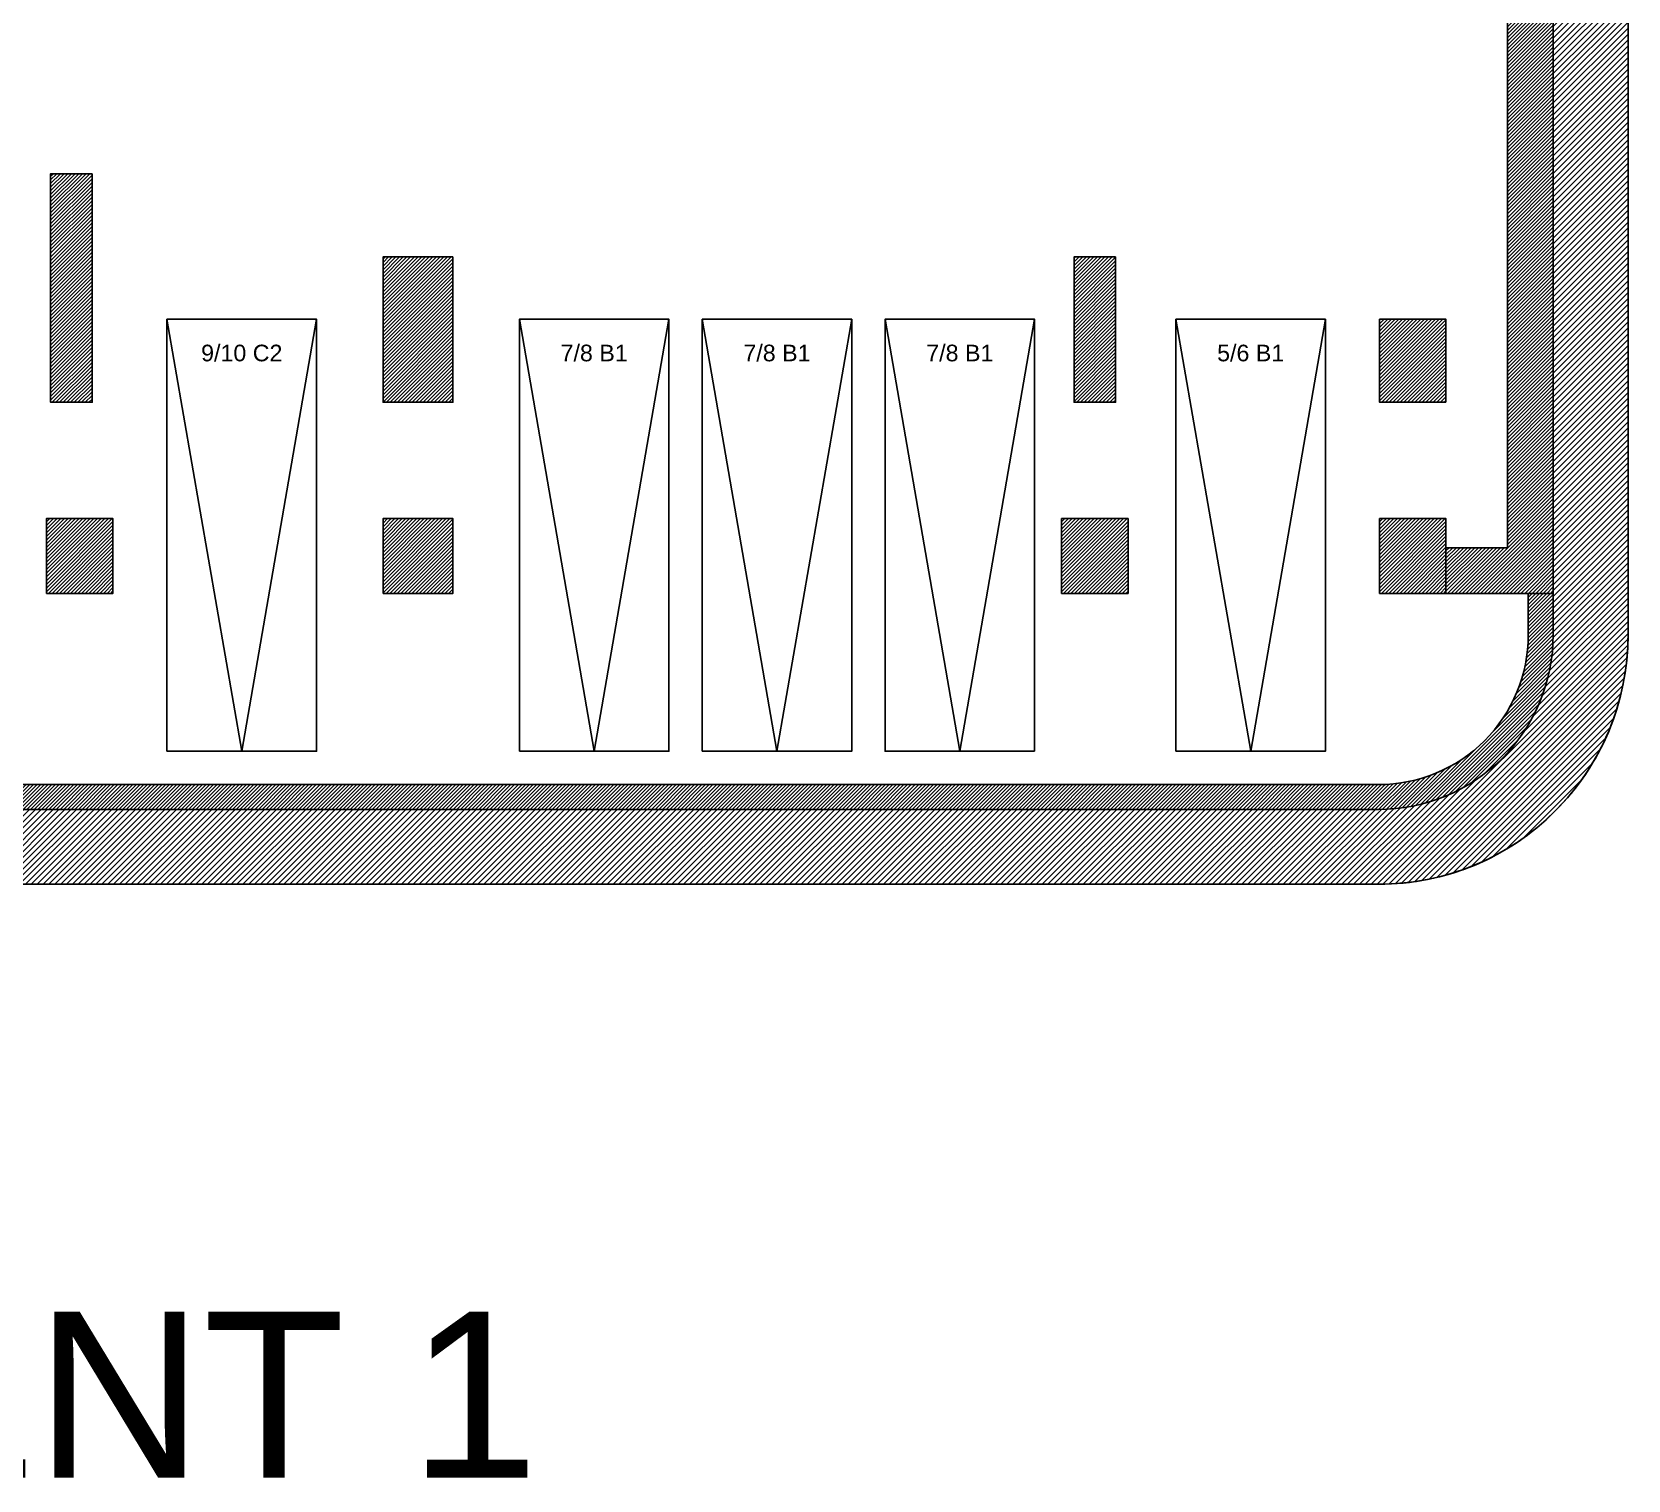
# Model space of a CAD drawing. Header units: inches. Extents: x -0.3 to 44.3, y -7.2 to 59.4.
# Drawn here: x 22.7 to 41.91, y -7.17 to 10.26 of the extents above; entities that cross this region are included whole.
import ezdxf
from ezdxf.enums import TextEntityAlignment as Align

# ---------------------------------------------------------------- set-up
doc = ezdxf.new("R2010")
doc.units = ezdxf.units.IN
doc.header["$MEASUREMENT"] = 0
for name, color, linetype in [('A-AREAS', 6, 'CONTINUOUS'), ('A-FURNITURE', 30, 'CONTINUOUS'), ('A-HATCH-CONC', 8, 'CONTINUOUS'), ('A-PARK-TXT', 3, 'CONTINUOUS'), ('N-PLOT', 5, 'CONTINUOUS'), ('Parcelle$0$N-PLOT', 5, 'CONTINUOUS'), ('S-BASEMENT 1$0$A-STR BASEMENT 1', 2, 'CONTINUOUS'), ('S-BASEMENT 1$0$A-STR BASEMENT TF', 2, 'CONTINUOUS'), ('S-SLAB LIMIT B1', 2, 'CONTINUOUS')]:
    doc.layers.add(name, color=color, linetype=linetype)
doc.styles.add('Arial', font='ARIAL.TTF', dxfattribs={"height": 0.2})
doc.styles.add('S-BASEMENT 1$0$STYLE1', font='ARIAL.TTF')
pattern_1 = [(45, (8.844835974741727e-11, -4.740030590255628e-11), (-0.02209708691207961, 0.02209708691207961), [])]
pattern_2 = [(45, (-338376.5467316852, -23743.37171616474), (-0.02209708691207961, 0.02209708691207961), [])]

msp = doc.modelspace()

# ---------------------------------------------------------------- hatches: boundary and pattern name
at = {"layer": 'A-HATCH-CONC'}
h = msp.add_hatch(dxfattribs=at)
h.set_pattern_fill('ANSI31', color=256, scale=0.4, style=0)
h.set_pattern_definition([(45, (-338376.5467316852, -23743.37171616474), (-0.03535533905932738, 0.03535533905932738), [])])
edge = h.paths.add_edge_path()
edge.add_line((0.07836835849028034, 0.8999999999508717), (0.07836835848047485, -4.742872761198669e-11))
edge.add_line((0.07836835848050328, -4.740030590255628e-11), (38.90836835876812, -5.1038284709648e-11))
edge.add_arc((38.90836835876837, 2.999999999948621), 2.999999999999647, 269.9999999999946, 360.0000000000002)
edge.add_line((41.90836835876803, 2.999999999948621), (41.90836835876803, 24.35499999915493))
edge.add_line((41.90836835876803, 24.35499999915493), (41.00836835879849, 24.35499999915505))
edge.add_line((41.00836835879849, 24.35499999915505), (41.00792271396918, 2.956739051232212))
edge.add_arc((38.90836835879881, 2.999999999948621), 2.099999999999656, 273.7018417556351, 358.8195975578997, ccw=False)
edge.add_line((39.04395356922583, 0.9043815588405621), (0.07836835849028034, 0.8999999999508717))
h = msp.add_hatch(dxfattribs=at)
h.set_pattern_fill('ANSI31', color=256, scale=0.25, style=0)
h.set_pattern_definition(pattern_2)
h.paths.add_polyline_path([(41.00836835880219, 12.8499999992136), (40.45836835934526, 12.8499999992136), (40.45836836018483, 4.049999999221662), (39.71836835888209, 4.049999999221662), (39.71836835888209, 3.499999999153665), (40.70836835884606, 3.499999999244615), (41.00836835879866, 3.499999999242625)])
h.paths.add_polyline_path([(41.00836835880435, 18.59999999927181), (40.70836835877148, 18.59999999927181), (40.70836835877148, 18.29999999920694), (40.45836835882531, 18.29999999921163), (40.45836835934526, 12.8499999992136), (41.00836835880219, 12.8499999992136)])
h.paths.add_polyline_path([(41.00836835880492, 20.1565812540695), (40.70836835878956, 20.1565812540695), (40.70836835878933, 18.59999999927181), (41.00836835880435, 18.59999999927181)])
h.paths.add_polyline_path([(41.0083683588058, 22.49999999922674), (40.70836835878993, 22.49999999922679), (40.70836835878956, 20.1565812540695), (41.00836835880494, 20.1565812540695)])
h.paths.add_polyline_path([(41.00836835880582, 22.53999999922605), (40.70836835878993, 22.53999999922599), (40.70836835878993, 22.49999999922679), (41.0083683588058, 22.49999999922674)])
h = msp.add_hatch(dxfattribs=at)
h.set_pattern_fill('ANSI31', color=256, scale=0.25, style=0)
h.set_pattern_definition(pattern_1)
h.paths.add_polyline_path([(23.42836835883827, 8.549999999221718), (22.92836835883827, 8.549999999221718), (22.92836835872245, 5.799999998860137), (23.42836835872245, 5.799999998860137)])
h = msp.add_hatch(dxfattribs=at)
h.set_pattern_fill('ANSI31', color=256, scale=0.25, style=0)
h.set_pattern_definition(pattern_1)
h.paths.add_polyline_path([(27.76836835992012, 7.549999998952622), (26.92836835992631, 7.549999998933352), (26.92836835983135, 5.799999998889298), (27.76836835982513, 5.799999998888218)])
h = msp.add_hatch(dxfattribs=at)
h.set_pattern_fill('ANSI31', color=256, scale=0.25, style=0)
h.set_pattern_definition(pattern_1)
h.paths.add_polyline_path([(35.74336835859228, 7.549999998924143), (35.24336835859228, 7.549999998924143), (35.24336835849732, 5.799999998859739), (35.74336835849732, 5.799999998859739)])
h = msp.add_hatch(dxfattribs=at)
h.set_pattern_fill('ANSI31', color=256, scale=0.25, style=0)
h.set_pattern_definition(pattern_1)
h.paths.add_polyline_path([(39.71836835888212, 6.799999998860478), (38.91836835889376, 6.799999998860478), (38.91836835889376, 5.799999998859739), (39.71836835888212, 5.799999998859739)])
h = msp.add_hatch(dxfattribs=at)
h.set_pattern_fill('ANSI31', color=256, scale=0.25, style=0)
h.set_pattern_definition([(45, (-338392.5867316853, -23743.37171616455), (-0.02209708691207961, 0.02209708691207961), [])])
h.paths.add_polyline_path([(23.67836835878583, 4.399999999319398), (23.27836835880348, 4.399999999319398), (23.27836835880797, 3.49999999932016), (23.67836835880905, 3.49999999932016)])
h.paths.add_polyline_path([(23.27836835880348, 4.399999999319398), (22.87836835879747, 4.399999999319398), (22.87836835882069, 3.49999999932016), (23.27836835880797, 3.49999999932016)])
h = msp.add_hatch(dxfattribs=at)
h.set_pattern_fill('ANSI31', color=256, scale=0.25, style=0)
h.set_pattern_definition(pattern_2)
h.paths.add_polyline_path([(27.76836835988419, 4.399999999175527), (26.92836835989584, 4.399999999175527), (26.92836835989587, 3.499999999227789), (27.76836835988422, 3.499999999227789)])
h = msp.add_hatch(dxfattribs=at)
h.set_pattern_fill('ANSI31', color=256, scale=0.25, style=0)
h.set_pattern_definition([(45, (-338380.3717316857, -23743.37171616464), (-0.02209708691207961, 0.02209708691207961), [])])
h.paths.add_polyline_path([(35.89336835842337, 4.39999999922771), (35.49336835844105, 4.39999999922771), (35.49336835844554, 3.499999999228415), (35.89336835844662, 3.499999999228415)])
h.paths.add_polyline_path([(35.49336835844105, 4.39999999922771), (35.09336835843504, 4.39999999922771), (35.09336835845826, 3.499999999228415), (35.49336835844554, 3.499999999228415)])
h = msp.add_hatch(dxfattribs=at)
h.set_pattern_fill('ANSI31', color=256, scale=0.25, style=0)
h.set_pattern_definition(pattern_2)
h.paths.add_polyline_path([(39.71836835887385, 4.399999999123061), (39.31836835889152, 4.399999999123061), (39.31836835889601, 3.499999999123823), (39.7183683588971, 3.499999999123823)])
h.paths.add_polyline_path([(39.31836835889152, 4.399999999123061), (38.91836835888552, 4.399999999123061), (38.91836835890874, 3.499999999123823), (39.31836835889601, 3.499999999123823)])
h = msp.add_hatch(dxfattribs=at)
h.set_pattern_fill('ANSI31', color=256, scale=0.25, style=0)
h.set_pattern_definition(pattern_1)
h.paths.add_polyline_path([(41.00836835879849, 2.999999999948621), (41.00836835879849, 3.499999999244615), (40.70836835878691, 3.499999999244615), (40.70836835878683, 2.999999999948962, -0.4142135623731759), (38.90836835879847, 1.199999999949689), (11.6283683588876, 1.199999999952304), (11.62836835888754, 0.899999999952918), (38.90836835879864, 0.899999999948939, 0.4142135623731221)])

# ---------------------------------------------------------------- linework, layer by layer
at = {"layer": 'A-AREAS'}
msp.add_lwpolyline([(38.90836838752261, 7.993605777301127e-15, 0.4142135623732895), (41.90836835867958, 2.999999971154472), (41.90836835868402, 55.45463095832147, 0.4229554031597012), (38.8191195287553, 58.45330310553619), (0.0783683583465491, 57.30027051577617), (0.07836835841840895, 26.55961406510005), (0.3783683588029882, 26.55961406509919), (0.3783683588029882, 36.40000000087571), (6.03161620370326, 36.4000000008619), (11.578368358549, 31.93929400898852), (11.57836835854175, 28.84999999926513), (15.37836835851127, 28.84999999926544), (15.37836835869101, 22.49999999919154), (11.57836835872149, 22.49999999919292), (11.57836835845083, 18.59999999930737), (0.3783683588029865, 18.59999999930735), (0.3783683588029874, 26.55961406509919), (0.07836835841840983, 26.55961406510006), (0.0783683584804935, 2.91056068135731e-11)], format="xyb", close=True, dxfattribs=at)
at = {"layer": 'A-FURNITURE'}
for points in [[(24.32836835880994, 1.599999999980248), (26.1283683587983, 1.599999999980248), (26.1283683587983, 6.799999999980976), (24.32836835880994, 6.799999999980976)], [(28.56836836124535, 1.599999999980248), (30.36836836123371, 1.599999999980248), (30.36836836123371, 6.799999999980976), (28.56836836124535, 6.799999999980976)], [(30.76836836125699, 1.599999999980248), (32.56836836124535, 1.599999999980248), (32.56836836124535, 6.799999999980976), (30.76836836125699, 6.799999999980976)], [(34.76836836119878, 1.599999999965696), (32.96836836121042, 1.599999999972972), (32.96836836126863, 6.7999999999737), (34.76836836125699, 6.799999999962786)], [(36.46836836016976, 1.599999998888855), (38.26836836015812, 1.599999998888855), (38.26836836015812, 6.799999998889582), (36.46836836016976, 6.799999998889582)]]:
    msp.add_lwpolyline(points, close=True, dxfattribs=at)
for points in [[(24.32836835880994, 6.799999999939992), (25.22836835880412, 1.599999999939264), (26.1283683587983, 6.799999999939992)], [(28.56836836124535, 6.799999999939992), (29.46836836123953, 1.599999999939264), (30.36836836123371, 6.799999999939992)], [(30.76836836125699, 6.799999999939992), (31.66836836125117, 1.599999999939264), (32.56836836124535, 6.799999999939992)], [(32.9683683608487, 6.799999999932716), (33.86836836084288, 1.599999999931988), (34.76836836083706, 6.799999999932716)], [(36.46836836016269, 6.799999998848598), (37.36836836015686, 1.599999998847871), (38.26836836015104, 6.799999998848598)]]:
    msp.add_lwpolyline(points, dxfattribs=at)
at = {"layer": 'A-HATCH-CONC'}
msp.add_lwpolyline([(40.70836835884606, 3.499999999244615), (41.00836835879849, 3.499999999244615)], dxfattribs=at)
at = {"layer": 'N-PLOT'}
msp.add_lwpolyline([(8.844835974741727e-11, -1.829647544582258e-11), (38.90836835876803, -2.193445425291429e-11, 0.4142135595572963), (41.90836835876803, 2.99999997113617), (41.90836835876803, 55.45463095832373, 0.4229554031598883), (38.81911952889755, 58.45330310551788), (8.844835974741727e-11, 57.29793805524594)], format="xyb", close=True, dxfattribs=at)
at = {"layer": 'Parcelle$0$N-PLOT'}
msp.add_lwpolyline([(9.28821464185603e-11, -4.740030590255628e-11), (38.90836835877246, -4.740030590255628e-11, 0.4142135595572963), (41.90836835877246, 2.999999971110704), (41.90836835877246, 55.45463095829462, 0.4229554031598883), (38.81911952884377, 58.45330310548878), (9.28821464185603e-11, 57.29793805521684)], format="xyb", close=True, dxfattribs=at)
at = {"layer": 'S-BASEMENT 1$0$A-STR BASEMENT 1'}
for p, q in [((40.70836835878684, 2.999999999948962), (40.70836835878692, 3.499999999244628)), ((0.4781691886533475, 1.19999999995297), (38.90836835879848, 1.199999999949689))]:
    msp.add_line(p, q, dxfattribs=at)
msp.add_lwpolyline([(41.00836835881128, 24.88508865986559), (41.00836835879849, 2.999999999948621, -0.4142135623731217), (38.90836835879864, 0.8999999999489616), (0.07836835849029827, 0.8999999999508973), (0.07836835848049467, -4.740741132991388e-11), (38.90836835876803, -5.1038284709648e-11, 0.4142135623731283), (41.90836835876803, 2.999999999948622), (41.90836835878082, 24.88508865986543), (41.00836835881128, 24.88508865986559)], format="xyb", close=True, dxfattribs=at)
msp.add_lwpolyline([(40.70836835882531, 18.29999999920693), (40.70836835882531, 18.2999999992365), (40.45836835882531, 18.29999999923575), (40.45836836018485, 4.049999999221648), (40.45836836018485, 4.049999999221648), (39.7183683589718, 4.049999999221648), (39.7183683589718, 3.499999999153666), (40.70836835884607, 3.499999999244615)], dxfattribs=at)
for points in [[(23.42836835883829, 8.54999999922172), (22.92836835883829, 8.549999999221722), (22.92836835872247, 5.799999998860129), (23.42836835872247, 5.799999998860129)], [(27.76836835992011, 7.549999998952606), (26.92836835992633, 7.549999998933349), (26.92836835983138, 5.799999998889321), (27.76836835982515, 5.799999998888227)], [(35.74336835859229, 7.549999998924125), (35.24336835859229, 7.549999998924125), (35.24336835849734, 5.799999998859747), (35.74336835849734, 5.799999998859747)], [(39.71836835888212, 5.799999998859751), (38.91836835889376, 5.79999999885975), (38.91836835889376, 6.799999998860478), (39.71836835888211, 6.799999998860478)], [(22.87836835877653, 3.499999999308558), (23.67836835876489, 3.499999999308558), (23.67836835876486, 4.399999999226736), (22.8783683587765, 4.399999999226736)], [(26.92836835989587, 3.499999999227783), (27.76836835988423, 3.499999999227783), (27.76836835988421, 4.399999999175521), (26.92836835989585, 4.399999999175535)], [(35.09336835844329, 3.499999999216837), (35.89336835843164, 3.499999999216837), (35.89336835843162, 4.399999999229894), (35.09336835844326, 4.399999999229894)], [(38.91836835889376, 3.499999999124101), (39.71836835888212, 3.499999999124101), (39.71836835888209, 4.399999999137157), (38.91836835889373, 4.399999999137157)]]:
    msp.add_lwpolyline(points, close=True, dxfattribs=at)
msp.add_arc((38.90836835879327, 2.999999999943266), 1.799999999993577, 270.000000000166, 1.812916168440677e-10, dxfattribs=at)
at = {"layer": 'S-SLAB LIMIT B1'}
for p, q in [((1.332582521561648, 1.199999999953327), (38.26836836015812, 1.199999999953327)), ((38.26836836015812, 1.199999999953327), (38.90836835876263, 1.199999999949689))]:
    msp.add_line(p, q, dxfattribs=at)
msp.add_arc((38.90836835876283, 2.999999999943277), 1.799999999993567, 269.9999999999935, 0, dxfattribs=at)

# ---------------------------------------------------------------- texts
at = {"layer": 'A-PARK-TXT', "style": 'Arial'}
for s, p in [('9/10 C2', (25.22836835876714, 6.397466346899684)), ('7/8 B1', (29.46836836126076, 6.397466346901503)), ('7/8 B1', (31.6683683612724, 6.397466346901503)), ('7/8 B1', (33.86836836122583, 6.397466346886951)), ('5/6 B1', (37.36836836012694, 6.39746634580829))]:
    msp.add_text(s, height=0.2, rotation=359.9999999997871, dxfattribs=at).set_placement(p, align=Align.MIDDLE)
at = {"layer": 'S-BASEMENT 1$0$A-STR BASEMENT TF', "style": 'S-BASEMENT 1$0$STYLE1'}
msp.add_text('BASEMENT 1', height=2, dxfattribs=at).set_placement((11.10193711489864, -7.141646329658066))

doc.saveas('drawing.dxf')
